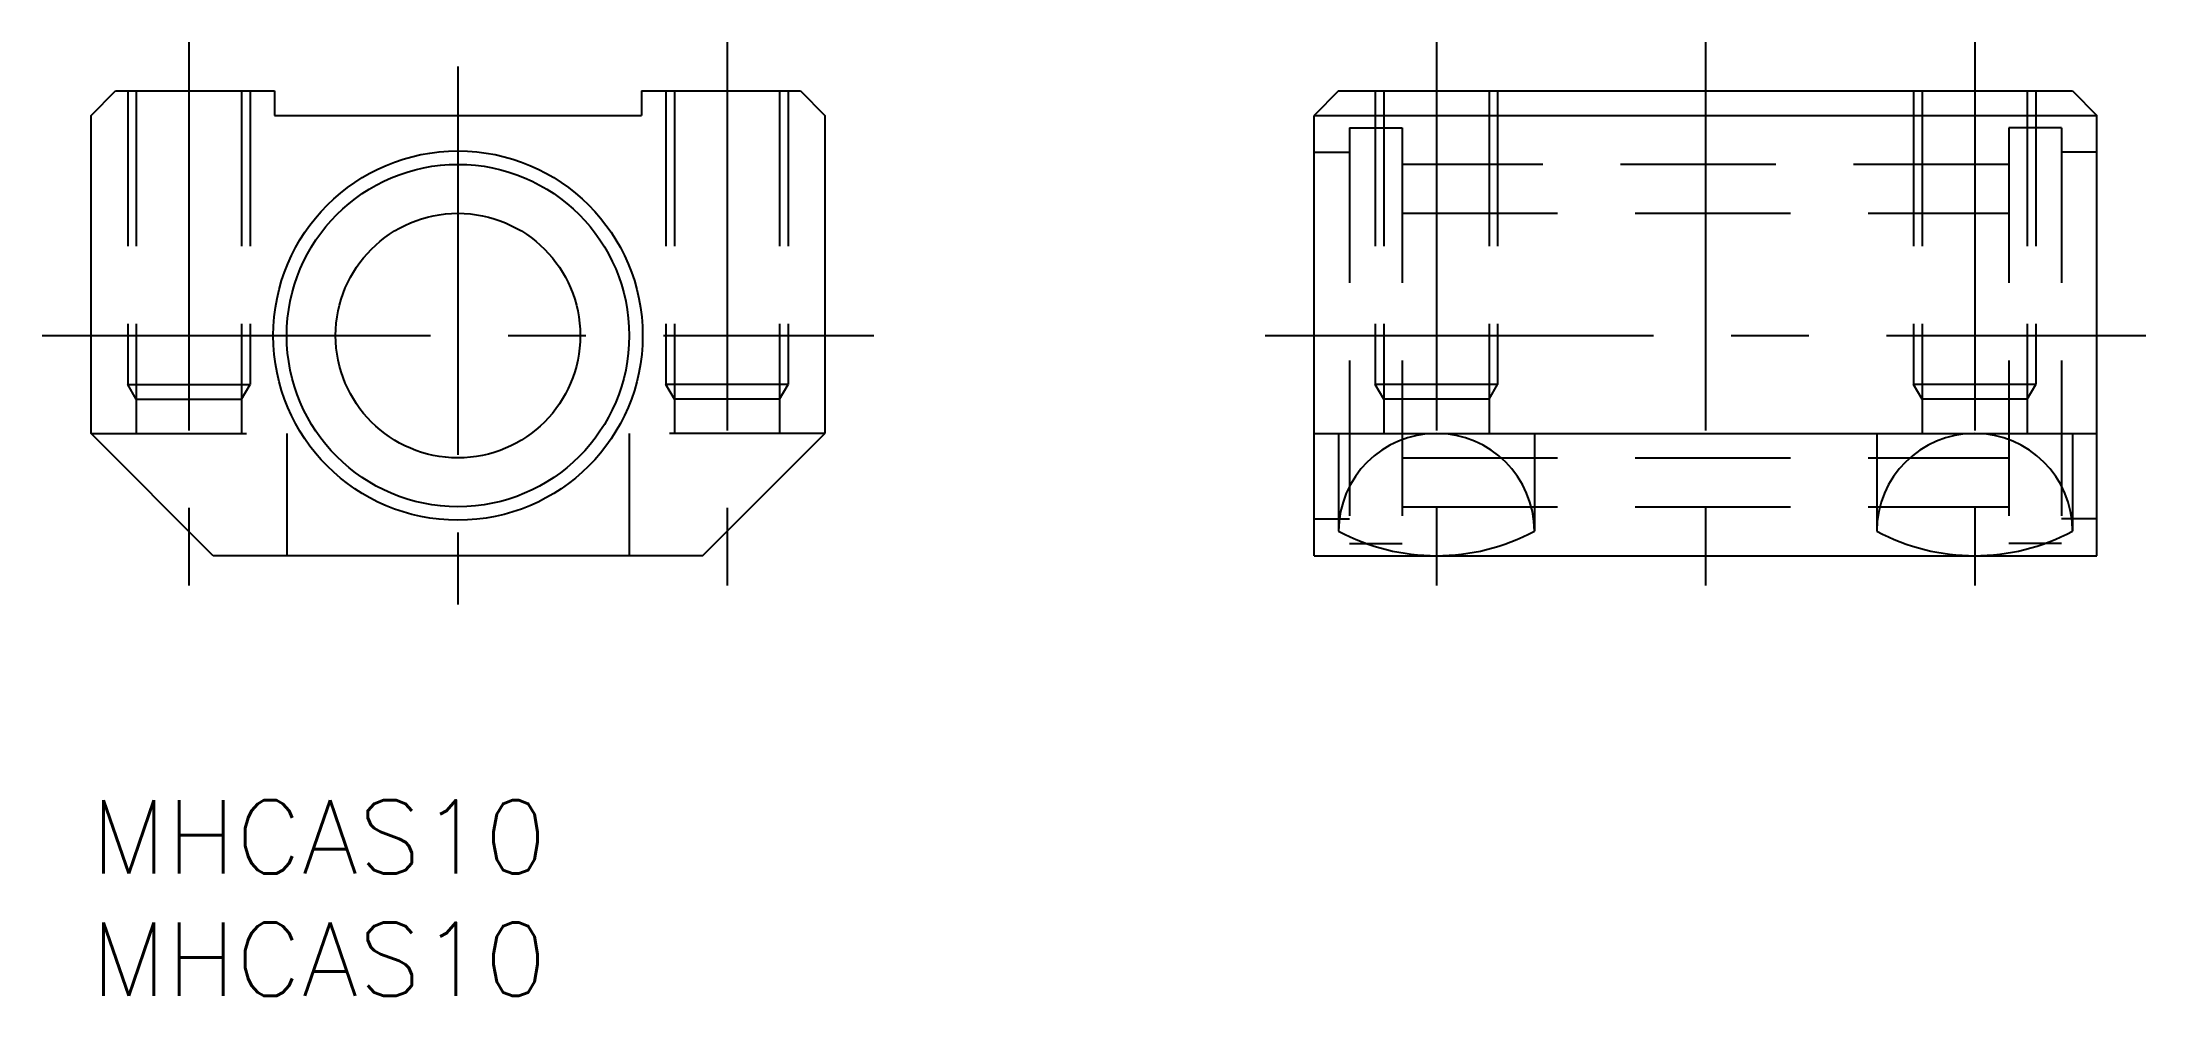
# Model space of a CAD drawing. Extents: x -2 to 84, y -8 to 31.
import ezdxf

# ---------------------------------------------------------------- set-up
doc = ezdxf.new("R2010")
doc.units = 0
doc.header["$LTSCALE"] = 0.5
doc.linetypes.add('CENTER', pattern=[50.8, 31.75, -6.35, 6.35, -6.35])
doc.linetypes.add('DASHED', pattern=[19.05, 12.7, -6.35])
for name, color, linetype in [('MSM_CENTER', 1, 'CENTER'), ('MSM_CONTINUOUS', 7, 'CONTINUOUS'), ('MSM_DASHED', 4, 'DASHED'), ('MSM_PART_NUMBER', 7, 'CONTINUOUS')]:
    doc.layers.add(name, color=color, linetype=linetype)
doc.styles.get("Standard").update_dxf_attribs({"font": 'txt.shx', "height": 3, "bigfont": 'bigfont.shx'})

msp = doc.modelspace()

# ---------------------------------------------------------------- linework, layer by layer
at = {"layer": 'MSM_CENTER'}
for p, q in [((4, 31), (4, 8)), ((26, 31), (26, 8)), ((55, 31), (55, 8)), ((66, 31), (66, 8)), ((77, 31), (77, 8)), ((15, 30), (15, 8)), ((-2, 19), (32, 19)), ((48, 19), (84, 19))]:
    msp.add_line(p, q, dxfattribs=at)
at = {"layer": 'MSM_CONTINUOUS'}
for p, q in [((0, 28), (1, 29)), ((1, 29), (7.5, 29)), ((7.5, 29), (7.5, 28)), ((22.5, 29), (22.5, 28)), ((22.5, 29), (29, 29)), ((29, 29), (30, 28)), ((51, 29), (50, 28)), ((51, 29), (81, 29)), ((81, 29), (82, 28)), ((0, 15), (0, 28)), ((7.5, 28), (22.5, 28)), ((30, 28), (30, 15)), ((50, 10), (50, 28)), ((50, 28), (82, 28)), ((82, 10), (82, 28)), ((5, 10), (0, 15)), ((25, 10), (30, 15)), ((50, 15), (82, 15)), ((25, 10), (5, 10)), ((50, 10), (82, 10))]:
    msp.add_line(p, q, dxfattribs=at)
for radius in [7.55, 7, 5]:
    msp.add_circle((15, 19), radius, dxfattribs=at)
for centre, radius, start, end in [((55, 11), 4, 0, 180), ((77, 11), 4, 0, 180), ((55, 18.5), 8.5, 241.92751, 298.07249), ((77, 18.5), 8.5, 241.92751, 298.07249)]:
    msp.add_arc(centre, radius, start, end, dxfattribs=at)
at = {"layer": 'MSM_DASHED'}
for p, q in [((1.5, 29), (1.5, 17)), ((1.85, 29), (1.85, 15)), ((6.15, 29), (6.15, 15)), ((6.5, 29), (6.5, 17)), ((23.5, 29), (23.5, 17)), ((23.85, 29), (23.85, 15)), ((28.15, 29), (28.15, 15)), ((28.5, 29), (28.5, 17)), ((52.5, 29), (52.5, 17)), ((52.85, 29), (52.85, 15)), ((57.15, 29), (57.15, 15)), ((57.5, 29), (57.5, 17)), ((74.5, 29), (74.5, 17)), ((74.85, 29), (74.85, 15)), ((79.15, 29), (79.15, 15)), ((79.5, 29), (79.5, 17)), ((51.45, 27.5), (51.45, 10.5)), ((51.45, 27.5), (53.6, 27.5)), ((53.6, 27.5), (53.6, 10.5)), ((78.4, 27.5), (78.4, 10.5)), ((80.55, 27.5), (78.4, 27.5)), ((80.55, 27.5), (80.55, 10.5)), ((50, 26.5), (51.45, 26.5)), ((78.4, 26), (53.6, 26)), ((82, 26.5), (80.55, 26.5)), ((53.6, 24), (78.4, 24)), ((1.5, 17), (6.5, 17)), ((1.85, 16.394), (1.5, 17)), ((1.85, 16.394), (6.15, 16.394)), ((6.15, 16.394), (6.5, 17)), ((28.5, 17), (23.5, 17)), ((23.85, 16.394), (23.5, 17)), ((28.15, 16.394), (23.85, 16.394)), ((28.15, 16.394), (28.5, 17)), ((57.5, 17), (52.5, 17)), ((52.85, 16.394), (52.5, 17)), ((57.15, 16.394), (52.85, 16.394)), ((57.15, 16.394), (57.5, 17)), ((79.5, 17), (74.5, 17)), ((74.85, 16.394), (74.5, 17)), ((79.15, 16.394), (74.85, 16.394)), ((79.15, 16.394), (79.5, 17)), ((0, 15), (8, 15)), ((8, 15), (8, 10)), ((30, 15), (22, 15)), ((22, 15), (22, 10)), ((51, 15), (51, 11)), ((59, 15), (59, 11)), ((73, 15), (73, 11)), ((81, 15), (81, 11)), ((53.6, 14), (78.4, 14)), ((50, 11.5), (51.45, 11.5)), ((53.6, 12), (78.4, 12)), ((82, 11.5), (80.55, 11.5)), ((51.45, 10.5), (53.6, 10.5)), ((80.55, 10.5), (78.4, 10.5))]:
    msp.add_line(p, q, dxfattribs=at)

# ---------------------------------------------------------------- texts
at = {"layer": 'MSM_PART_NUMBER'}
for p in [(0, -3), (0, -8)]:
    msp.add_text('MHCAS10', height=3, dxfattribs=at).set_placement(p)

doc.saveas('drawing.dxf')
